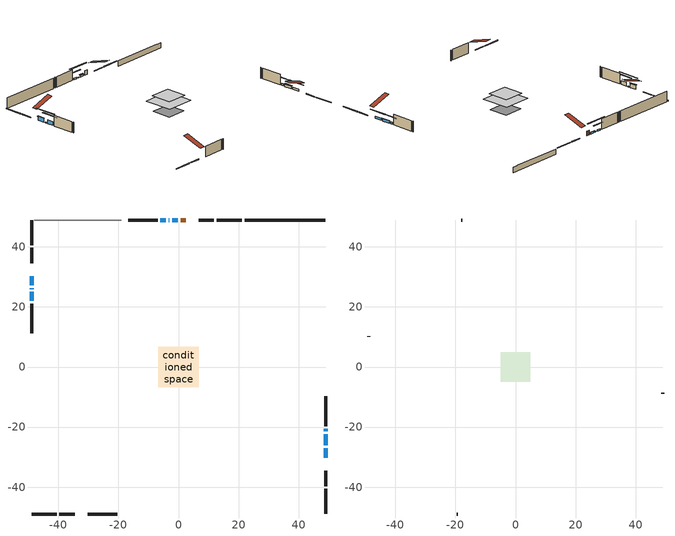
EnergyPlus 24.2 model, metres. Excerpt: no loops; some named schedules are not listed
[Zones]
conditioned space
 floor outside (Floor1 construction): -1.49,-1.49 -1.49,1.49 1.49,1.49 1.49,-1.49 z0.61
 floor adiabatic (AdiabaticFloorConstruction): -6.71,-6.71 -6.71,6.71 6.71,6.71 6.71,-6.71 z3.05
 floor foundation (Slab1 construction): -4.63,-4.63 -4.63,4.63 4.63,4.63 4.63,-4.63 z-1.83
 wall outside (RimJoist1 construction): 21.06,48.94 12.72,48.94 / -48.94,-48.94 -40.59,-48.94 / -48.94,48.94 -48.94,40.59 / 48.94,-48.94 48.94,-40.59 z0.61:0.91
 wall outside (RimJoist2 construction): 11.79,48.94 6.74,48.94 / -39.66,-48.94 -34.61,-48.94 / -48.94,39.66 -48.94,34.61 / 48.94,-39.66 48.94,-34.61 z0.61:0.91
 wall outside (AdiabaticWallConstruction 1): 2.39,48.94 0.74,48.94 z0.61:2.64
 wall outside (AdiabaticWallConstruction): 48.94,-30.26 48.94,-27.04 / 48.94,-21.39 48.94,-20.58 z0.61:1.57; 48.94,-26.11 48.94,-22.32 z0.61:1.74; -0.18,48.94 -2.08,48.94 z0.61:1.36; -48.94,30.26 -48.94,27.14 z0.61:2.46; -3,48.94 -3.3,48.94 / -48.94,26.21 -48.94,25.91 z0.61:0.96; -4.22,48.94 -6.03,48.94 z0.61:1.32; -48.94,24.99 -48.94,22.02 z0.61:2.37
 wall outside (Wall1 construction): -6.95,48.94 -16.8,48.94 / -30.26,-48.94 -20.41,-48.94 / -48.94,21.09 -48.94,11.24 / 48.94,-19.65 48.94,-9.8 z0.61:5.49
 wall foundation (FoundationWall1 construction): 21.99,48.94,-1.83 21.99,48.94,0.61 46.24,48.94,0.61 46.24,48.94,0.54 48.94,48.94,0.54 48.94,48.94,-1.83
 wall adiabatic (Wall4 construction): -18.98,48.94 -48.01,48.94 z0.61:5.49
 window (WindowConstruction): 48.94,-30.26 48.94,-27.04 z0.61:1.57
 window (WindowConstruction 4): 48.94,-26.11 48.94,-22.32 z0.61:1.73
 window (WindowConstruction 5): -0.18,48.94 -2.08,48.94 z0.61:1.36
 window (WindowConstruction 6): -48.94,30.26 -48.94,27.14 z0.61:2.46
 window (WindowConstruction 7): -3.01,48.94 -3.29,48.94 z0.61:0.95
 window (WindowConstruction 8): -48.94,26.21 -48.94,25.92 z0.61:0.95
 window (WindowConstruction 1): 48.94,-21.39 48.94,-20.58 z0.61:1.57
 window (WindowConstruction 2): -4.22,48.94 -6.02,48.94 z0.61:1.32
 window (WindowConstruction 3): -48.94,24.99 -48.94,22.02 z0.61:2.37
 door (Door): 2.38,48.94 0.74,48.94 z0.61:2.64
 ceiling adiabatic (AdiabaticFloorConstruction): 6.71,-6.71 6.71,6.71 -6.71,6.71 -6.71,-6.71 z3.05
attic - vented
 floor to conditioned space (Floor2 construction Reversed): -4.86,-4.86 -4.86,4.86 4.86,4.86 4.86,-4.86 z5.49
 wall outside (Wall3 construction): -17.73,48.94 -18.05,48.94 / -19.48,-48.94 -19.16,-48.94 / -48.94,10.31 -48.94,10 / 48.94,-8.87 48.94,-8.56 z0.61:5.49
 roof outside (Roof1 construction): 3.31,48.94,5.49 3.31,39.47,8.64 5.81,39.47,8.64 5.81,48.94,5.49; -31.19,-48.94,5.49 -31.19,-39.47,8.64 -33.68,-39.47,8.64 -33.68,-48.94,5.49; -48.94,31.19,5.49 -39.47,31.19,8.64 -39.47,33.68,8.64 -48.94,33.68,5.49; 48.94,-31.19,5.49 39.47,-31.19,8.64 39.47,-33.68,8.64 48.94,-33.68,5.49
shading: 48.94,-24.4 48.94,-32.9 49.35,-32.9 49.35,-24.4 z4.21; 48.94,-22.12 48.94,-26.31 49.35,-26.31 49.35,-22.12 z1.94; -2.28,48.94 0.02,48.94 0.02,49.35 -2.28,49.35 z1.56; -48.94,26.94 -48.94,30.46 -49.35,30.46 -49.35,26.94 z2.66; -8.37,48.94 2.08,48.94 2.08,49.35 -8.37,49.35 z6.04; -48.94,20.84 -48.94,31.29 -49.35,31.29 -49.35,20.84 z6.04; 48.94,-17.94 48.94,-24.03 49.35,-24.03 49.35,-17.94 z4.21; -8.66,48.94 -1.58,48.94 -1.58,49.35 -8.66,49.35 z3.96; -48.94,19.38 -48.94,27.63 -49.35,27.63 -49.35,19.38 z5.01
[Building]
Building 1: Terrain=Suburbs
[Site:Location]
Toronto City Centre_ON: Latitude {deg}=43.63; Longitude {deg}=-79.39; Time Zone {hr}=-5; Elevation {m}=77; Keep Site Location Information=Yes
[Site:GroundTemperature:Shallow]
5.01852, 3.26908, 3.12898, 3.95918, 7.29196, 10.6092, 13.4851, 15.3069, 15.4617, 13.9799, 11.1774, 7.9619
[Site:WaterMainsTemperature]
Calculation Method=Schedule; Temperature Schedule=mains temperature schedule
[Material] Roughness=Rough; Thermal Absorptance=0.9
Name | Thickness {m} | Conductivity {W/m-K} | Density {kg/m3} | Specific Heat {J/kg-K} | Solar Absorptance | Visible Absorptance
asphalt or fiberglass shingles | 0.00635 | 0.162714 | 1121.4 | 1465.45 | 0.4 | 0.4
ceiling loosefill ins | 0.338667 | 0.0480833 | 16.02 | 1046.75 | 0.7 | 0.7
ceiling stud and cavity | 0.1397 | 0.843984 | 65.682 | 1177.47 | 0.7 | 0.7
concrete 4.0 in. | 0.1016 | 1.803125 | 2242.8 | 837.4 | 0.7 | 0.7
concrete 8.0 in. | 0.2032 | 1.803125 | 2242.8 | 837.4 | 0.7 | 0.7
door material | 0.04445 | 0.053851 | 512.64 | 1214.23 | 0.7 | 0.7
exterior vertical ins | 0.0460229 | 0.029427 | 32.04 | 1214.23 | 0.7 | 0.7
floor covering | 0.0127 | 0.0433444 | 54.468 | 1339.84 | 0.6 | 0.6
floor rigid ins; rim joist rigid ins | 0.051816 | 0.029427 | 32.04 | 1214.23 | 0.7 | 0.7
floor rigid ins 1; wall rigid ins | 0.512978 | 0.029427 | 32.04 | 1214.23 | 0.7 | 0.7
floor stud and cavity | 0.1397 | 0.161519 | 92.3553 | 1139.71 | 0.7 | 0.7
floor stud and cavity 1 | 0.1397 | 1.75129 | 37.0049 | 1207.88 | 0.7 | 0.7
furniture material conditioned space 1 | 0.1524 | 0.115458 | 640.8 | 1214.23 | 0.6 | 0.6
gypsum board | 0.0127 | 0.160291 | 801 | 837.4 | 0.6 | 0.6
gypsum board 1 | 0.0127 | 0.160291 | 801 | 837.4 | 0.7 | 0.7
osb sheathing 0.5 in. | 0.0127 | 0.115458 | 512.64 | 1214.23 | 0.7 | 0.7
osb sheathing 0.5 in. 1 | 0.0127 | 0.115458 | 512.64 | 1214.23 | 0.4 | 0.4
osb sheathing 0.75 in. | 0.01905 | 0.115458 | 512.64 | 1214.23 | 0.7 | 0.7
osb sheathing 2.0 in. | 0.0508 | 0.115458 | 512.64 | 1214.23 | 0.7 | 0.7
rim joist stud and cavity | 0.0508 | 0.0405436 | 125.044 | 1163.47 | 0.6 | 0.6
rim joist stud and cavity 1 | 0.0508 | 0.0293615 | 125.044 | 1163.47 | 0.6 | 0.6
wall stud and cavity | 0.1397 | 0.0803833 | 139.0536 | 1170.24 | 0.7 | 0.7
wall stud and cavity 1 | 0.0889 | 6.9971 | 50.32683 | 1063.81 | 0.6 | 0.6
wall stud and cavity 2 | 0.1397 | 0.0734923 | 139.0536 | 1170.24 | 0.7 | 0.7
wall stud and cavity 3 | 0.0889 | 0.380278 | 52.3479 | 1209.89 | 0.7 | 0.7
wall stud and cavity 4 | 0.0889 | 0.391764 | 83.0341 | 1211.67 | 0.7 | 0.7
wood siding | 0.0254 | 0.102417 | 544.68 | 1172.36 | 0.4 | 0.4
wood siding 1 | 0.00254 | 0.102417 | 544.68 | 1172.36 | 0.4 | 0.4
wood siding 2; wood siding 3; wood siding 4 | 0.0254 | 0.102417 | 544.68 | 1172.36 | 0.7 | 0.7
[WindowMaterial:SimpleGlazingSystem]
Name | U-Factor {W/m2-K} | Solar Heat Gain Coefficient
WindowMaterial | 2.51308 | 0.59
WindowMaterial 1 | 6.680167 | 0.63
WindowMaterial 2 | 2.59371 | 0.55
WindowMaterial 3 | 2.38987 | 0.64
WindowMaterial 4 | 2.47504 | 0.61
WindowMaterial 5 | 2.57895 | 0.56
WindowMaterial 6 | 2.381921 | 0.65
WindowMaterial 7 | 7.32576 | 0.6
[Construction]
AdiabaticFloorConstruction: floor stud and cavity 1, floor rigid ins 1, osb sheathing 0.75 in., floor covering
AdiabaticWallConstruction: wood siding 3, wall rigid ins, wall stud and cavity 3, gypsum board
AdiabaticWallConstruction 1: wood siding 4, wall rigid ins, wall stud and cavity 3, gypsum board
Door: door material
Floor1 construction: floor stud and cavity, floor rigid ins, osb sheathing 0.75 in., floor covering
Floor2 construction Reversed: gypsum board, ceiling stud and cavity, ceiling loosefill ins
FoundationWall1 construction: concrete 8.0 in., gypsum board 1
furniture construction conditioned space 1: furniture material conditioned space 1
PartitionWallConstruction: gypsum board, wall stud and cavity 4, gypsum board
RimJoist1 construction: wood siding 2, rim joist rigid ins, osb sheathing 2.0 in., rim joist stud and cavity
RimJoist2 construction: wood siding 2, osb sheathing 2.0 in., rim joist stud and cavity 1
Roof1 construction: asphalt or fiberglass shingles
Slab1 construction: concrete 4.0 in.
Wall1 construction: wood siding, osb sheathing 0.5 in., wall stud and cavity, gypsum board
Wall3 construction: wood siding 1, wall stud and cavity 1
Wall4 construction: osb sheathing 0.5 in. 1, wall stud and cavity 2, gypsum board
WindowConstruction: WindowMaterial
WindowConstruction 1: WindowMaterial 1
WindowConstruction 2: WindowMaterial 2
WindowConstruction 3: WindowMaterial 3
WindowConstruction 4: WindowMaterial 4
WindowConstruction 5: WindowMaterial 5
WindowConstruction 6: WindowMaterial 6
WindowConstruction 7; WindowConstruction 8: WindowMaterial 7
[Zone] Multiplier=1; Part of Total Floor Area=Yes
Name | Volume {m3}
attic - vented | 48.4783
conditioned space | 648.3
[Space]
Name | Zone | Volume {m3}
attic - vented 1 | attic - vented | 48.4783
conditioned space 1 | conditioned space | 648.3
[ZoneInfiltration:EffectiveLeakageArea]
infil attic - vented 1: Zone or Space=attic - vented 1; Schedule=Always On Discrete; Effective Air Leakage Area {cm2}=3982.32; Stack Coefficient=0.000558689; Wind Coefficient=1.597e-05
[ZoneMixing]
whole house fan mix: Zone or Space=attic - vented; Schedule=Always On Continuous; Design Flow Rate Calculation Method=Flow/Zone; Design Flow Rate {m3/s}=0; Source Zone or Space=conditioned space
[SurfaceProperty:ExposedFoundationPerimeter]
Slab1: Exposed Perimeter Calculation Method=TotalExposedPerimeter; Total Exposed Perimeter {m}=26.944
[InternalMass] Zone or ZoneList=conditioned space; Space or SpaceList=conditioned space 1
Name | Construction | Surface Area {m2}
furniture mass conditioned space 1 | furniture construction conditioned space 1 | 109.912
partition wall mass | PartitionWallConstruction | 274.78
[Lights]
interior lighting: Zone or ZoneList or Space or SpaceList=conditioned space 1; Schedule=interior lighting schedule; Design Level Calculation Method=LightingLevel; Lighting Level {W}=343.2; Return Air Fraction=0; Fraction Radiant=0.6; Fraction Visible=0.2; Fraction Replaceable=1
[People]
occupants: Zone or ZoneList or Space or SpaceList=conditioned space 1; Number of People Schedule=occupants schedule; Number of People Calculation Method=People; Number of People=3; Fraction Radiant=0.314171; Sensible Heat Fraction=0.56303; Activity Level Schedule=occupants activity schedule; Carbon Dioxide Generation Rate {m3/s-W}=0; Enable ASHRAE 55 Comfort Warnings=No; Mean Radiant Temperature Calculation Type=EnclosureAveraged
[ElectricEquipment] Zone or ZoneList or Space or SpaceList=conditioned space 1; Design Level Calculation Method=EquipmentLevel
Name | Schedule | Design Level {W} | Fraction Latent | Fraction Radiant | Fraction Lost
clothes dryer | clothes dryer schedule | 140.772 | 0.015 | 0.081 | 0.85
clothes washer | clothes washer schedule | 32.1985 | 0.03 | 0.162 | 0.7
cooking range | cooking range schedule | 208.969 | 0.08 | 0.432 | 0.2
dishwasher | dishwasher schedule | 66.8632 | 0.3 | 0.18 | 0.4
fridge | fridge schedule | 72.9452 | 0 | 0.6 | 0
mech vent bath fan 0 | mech vent bath fan 0 schedule | 50.2 | 0 | 0 | 1
mech vent bath fan 1 | mech vent bath fan 1 schedule | 50.2 | 0 | 0 | 1
mech vent bath fan 2 | mech vent bath fan 2 schedule | 50.2 | 0 | 0 | 1
mech vent bath fan 3 | mech vent bath fan 3 schedule | 50.2 | 0 | 0 | 1
mech vent house fan | mech vent house fan schedule | 0 | 0 | 0 | 1
mech vent house fan cfis | mech vent house fan cfis schedule | 0 | 0 | 0 | 0
mech vent range fan 0 | mech vent range fan 0 schedule | 57 | 0 | 0 | 1
misc plug loads | misc plug loads schedule | 494.7 | 0.045 | 0.513 | 0.1
whole house fan | Always On Discrete | 0 | 0 | 0 | 1
[OtherEquipment] Zone or ZoneList or Space or SpaceList=conditioned space 1; Design Level Calculation Method=EquipmentLevel
Name | Fuel Type | Schedule | Design Level {W} | Fraction Latent | Fraction Radiant | Fraction Lost
clothes dryer 1 | Electricity | clothes dryer schedule | 0 | 0.015 | 0.081 | 0.85
cooking range 1 | Electricity | cooking range schedule | 0 | 0.08 | 0.432 | 0.2
general water use latent | None | general water use schedule | 59.3978 | 1 | 0 | 0
general water use sensible | None | general water use schedule | -58.539 | 0 | 0.6 | 0
mech vent house fan latent load | None | Always On Discrete | 0 | 1 | 0 | 0
mech vent house fan sensible load | None | Always On Discrete | 0 | 0 | 0 | 0
water heater energy adjustment1 | NaturalGas | Always On Discrete | 0.01 | 0 | 0 | 1
[ZoneInfiltration:DesignFlowRate] Zone or ZoneList or Space or SpaceList=conditioned space 1; Schedule=Always On Discrete; Design Flow Rate Calculation Method=Flow/Zone; Design Flow Rate {m3/s}=0
infil flow; natural vent flow; whole house fan flow
[AvailabilityManager:Scheduled]
central ac and furnace airloop Availability Manager: Schedule=Always On Discrete
[Foundation:Kiva]
Foundation Kiva 1: Initial Indoor Air Temperature {C}=18; Wall Height Above Grade {m}=0.609996; Wall Depth Below Slab {m}=0.2032; Custom Block Material Name 1=exterior vertical ins; Custom Block Depth 1 {m}=2.43998; Custom Block X Position 1 {m}=0.2159; Custom Block Z Position 1 {m}=0
[Foundation:Kiva:Settings]
Soil Conductivity {W/m-K}=0.849921; Soil Density {kg/m3}=1842.3; Soil Specific Heat {J/kg-K}=418.7; Ground Solar Absorptivity=0.9; Ground Thermal Absorptivity=0.9; Ground Surface Roughness {m}=0.03; Far-Field Width {m}=40; Deep-Ground Boundary Condition=ZeroFlux; Deep-Ground Depth {m}=40; Minimum Cell Dimension {m}=0.2; Maximum Cell Growth Coefficient=3; Simulation Timestep=Timestep
[Exterior:Lights]
exterior lighting: Schedule=exterior lighting schedule; Design Level {W}=75.6
[EnergyManagementSystem:GlobalVariable]
central_ac_and_furnace_airloop_Fan_RTF
infil_program_Qfan
infil_program_Qinf
natural_vent_program_Qnv
natural_vent_program_Qwhf
[EnergyManagementSystem:Sensor]
Name | Output:Variable or Output:Meter Index Key | Output:Variable or Output:Meter
airflow_gain | infil flow | Infiltration Sensible Heat Gain Energy
airflow_gain_1 | natural vent flow | Infiltration Sensible Heat Gain Energy
airflow_gain_2 | whole house fan flow | Infiltration Sensible Heat Gain Energy
airflow_loss | infil flow | Infiltration Sensible Heat Loss Energy
airflow_loss_1 | natural vent flow | Infiltration Sensible Heat Loss Energy
airflow_loss_2 | whole house fan flow | Infiltration Sensible Heat Loss Energy
clg_load_cond |  | Cooling:EnergyTransfer:Zone:CONDITIONED SPACE
clg_sp_s; clg_sp_s_1 | cooling setpoint | Schedule Value
clothes_dryer_exhaust_0_sch_s | clothes dryer exhaust 0 schedule | Schedule Value
cool_season | cooling season schedule | Schedule Value
htg_load_cond |  | Heating:EnergyTransfer:Zone:CONDITIONED SPACE
htg_sp_s; htg_sp_s_1 | heating setpoint | Schedule Value
ig_ee_conv | clothes dryer | Electric Equipment Convective Heating Energy
ig_ee_conv_2 | cooking range | Electric Equipment Convective Heating Energy
ig_ee_conv_4 | fridge | Electric Equipment Convective Heating Energy
ig_ee_conv_5 | misc plug loads | Electric Equipment Convective Heating Energy
ig_ee_conv_6 | whole house fan | Electric Equipment Convective Heating Energy
ig_ee_rad | clothes dryer | Electric Equipment Radiant Heating Energy
ig_ee_rad_2 | cooking range | Electric Equipment Radiant Heating Energy
ig_ee_rad_4 | fridge | Electric Equipment Radiant Heating Energy
ig_ee_rad_5 | misc plug loads | Electric Equipment Radiant Heating Energy
ig_ee_rad_6 | whole house fan | Electric Equipment Radiant Heating Energy
ig_lgt_conv | interior lighting | Lights Convective Heating Energy
ig_lgt_rad | interior lighting | Lights Radiant Heating Energy
ig_lgt_vis | interior lighting | Lights Visible Radiation Heating Energy
ig_oe_conv | clothes dryer 1 | Other Equipment Convective Heating Energy
ig_oe_conv_1 | cooking range 1 | Other Equipment Convective Heating Energy
ig_oe_conv_2 | general water use latent | Other Equipment Convective Heating Energy
ig_oe_conv_3 | general water use sensible | Other Equipment Convective Heating Energy
ig_oe_conv_4 | water heater energy adjustment1 | Other Equipment Convective Heating Energy
ig_oe_rad | clothes dryer 1 | Other Equipment Radiant Heating Energy
ig_oe_rad_1 | cooking range 1 | Other Equipment Radiant Heating Energy
ig_oe_rad_2 | general water use latent | Other Equipment Radiant Heating Energy
ig_oe_rad_3 | general water use sensible | Other Equipment Radiant Heating Energy
ig_oe_rad_4 | water heater energy adjustment1 | Other Equipment Radiant Heating Energy
ig_ppl_conv | occupants | People Convective Heating Energy
ig_ppl_rad | occupants | People Radiant Heating Energy
im_conv | furniture mass conditioned space 1 | Surface Inside Face Convection Heat Gain Energy
im_conv_1 | partition wall mass | Surface Inside Face Convection Heat Gain Energy
im_ig | furniture mass conditioned space 1 | Surface Inside Face Internal Gains Radiation Heat Gain Energy
im_ig_1 | partition wall mass | Surface Inside Face Internal Gains Radiation Heat Gain Energy
im_lgt | furniture mass conditioned space 1 | Surface Inside Face Lights Radiation Heat Gain Energy
im_lgt_1 | partition wall mass | Surface Inside Face Lights Radiation Heat Gain Energy
im_sol | furniture mass conditioned space 1 | Surface Inside Face Solar Radiation Heat Gain Energy
im_sol_1 | partition wall mass | Surface Inside Face Solar Radiation Heat Gain Energy
im_surf | furniture mass conditioned space 1 | Surface Inside Face Net Surface Thermal Radiation Heat Gain Energy
im_surf_1 | partition wall mass | Surface Inside Face Net Surface Thermal Radiation Heat Gain Energy
mech_vent_bath_fan_0_sch_s | mech vent bath fan 0 schedule | Schedule Value
mech_vent_bath_fan_1_sch_s | mech vent bath fan 1 schedule | Schedule Value
mech_vent_bath_fan_2_sch_s | mech vent bath fan 2 schedule | Schedule Value
mech_vent_bath_fan_3_sch_s | mech vent bath fan 3 schedule | Schedule Value
mech_vent_range_fan_0_sch_s | mech vent range fan 0 schedule | Schedule Value
mv_conv | mech vent bath fan 0 | Electric Equipment Convective Heating Energy
mv_conv_1 | mech vent bath fan 1 | Electric Equipment Convective Heating Energy
mv_conv_2 | mech vent bath fan 2 | Electric Equipment Convective Heating Energy
mv_conv_3 | mech vent bath fan 3 | Electric Equipment Convective Heating Energy
mv_conv_4 | mech vent house fan | Electric Equipment Convective Heating Energy
mv_conv_5 | mech vent house fan cfis | Electric Equipment Convective Heating Energy
mv_conv_6 | mech vent range fan 0 | Electric Equipment Convective Heating Energy
mv_conv_7 | mech vent house fan latent load | Other Equipment Convective Heating Energy
mv_conv_8 | mech vent house fan sensible load | Other Equipment Convective Heating Energy
mv_rad | mech vent bath fan 0 | Electric Equipment Radiant Heating Energy
mv_rad_1 | mech vent bath fan 1 | Electric Equipment Radiant Heating Energy
mv_rad_2 | mech vent bath fan 2 | Electric Equipment Radiant Heating Energy
mv_rad_3 | mech vent bath fan 3 | Electric Equipment Radiant Heating Energy
mv_rad_4 | mech vent house fan | Electric Equipment Radiant Heating Energy
mv_rad_5 | mech vent house fan cfis | Electric Equipment Radiant Heating Energy
mv_rad_6 | mech vent range fan 0 | Electric Equipment Radiant Heating Energy
mv_rad_7 | mech vent house fan latent load | Other Equipment Radiant Heating Energy
mv_rad_8 | mech vent house fan sensible load | Other Equipment Radiant Heating Energy
natural_vent_s | natural vent schedule | Schedule Value
out_pb_s |  | Site Outdoor Air Barometric Pressure
out_wt_s |  | Site Outdoor Air Humidity Ratio
site_vw_s |  | Site Wind Speed
ss_back_out | Window1 | Surface Window Shortwave from Zone Back Out Window Heat Transfer Rate
ss_back_out_1 | Window11 | Surface Window Shortwave from Zone Back Out Window Heat Transfer Rate
ss_back_out_2 | Window15 | Surface Window Shortwave from Zone Back Out Window Heat Transfer Rate
ss_back_out_3 | Window18 | Surface Window Shortwave from Zone Back Out Window Heat Transfer Rate
ss_back_out_4 | Window20 | Surface Window Shortwave from Zone Back Out Window Heat Transfer Rate
ss_back_out_5 | Window21 | Surface Window Shortwave from Zone Back Out Window Heat Transfer Rate
ss_back_out_6 | Window5 | Surface Window Shortwave from Zone Back Out Window Heat Transfer Rate
ss_back_out_7 | Window6 | Surface Window Shortwave from Zone Back Out Window Heat Transfer Rate
ss_back_out_8 | Window9 | Surface Window Shortwave from Zone Back Out Window Heat Transfer Rate
ss_conv | Door1 | Surface Inside Face Convection Heat Gain Energy
ss_conv_1 | Window1 | Surface Inside Face Convection Heat Gain Energy
ss_conv_2 | Window11 | Surface Inside Face Convection Heat Gain Energy
ss_conv_3 | Window15 | Surface Inside Face Convection Heat Gain Energy
ss_conv_4 | Window18 | Surface Inside Face Convection Heat Gain Energy
ss_conv_5 | Window20 | Surface Inside Face Convection Heat Gain Energy
ss_conv_6 | Window21 | Surface Inside Face Convection Heat Gain Energy
ss_conv_7 | Window5 | Surface Inside Face Convection Heat Gain Energy
ss_conv_8 | Window6 | Surface Inside Face Convection Heat Gain Energy
ss_conv_9 | Window9 | Surface Inside Face Convection Heat Gain Energy
ss_ig | Door1 | Surface Inside Face Internal Gains Radiation Heat Gain Energy
ss_ig_1 | Window1 | Surface Inside Face Internal Gains Radiation Heat Gain Energy
ss_ig_2 | Window11 | Surface Inside Face Internal Gains Radiation Heat Gain Energy
ss_ig_3 | Window15 | Surface Inside Face Internal Gains Radiation Heat Gain Energy
ss_ig_4 | Window18 | Surface Inside Face Internal Gains Radiation Heat Gain Energy
ss_ig_5 | Window20 | Surface Inside Face Internal Gains Radiation Heat Gain Energy
ss_ig_6 | Window21 | Surface Inside Face Internal Gains Radiation Heat Gain Energy
ss_ig_7 | Window5 | Surface Inside Face Internal Gains Radiation Heat Gain Energy
ss_ig_8 | Window6 | Surface Inside Face Internal Gains Radiation Heat Gain Energy
ss_ig_9 | Window9 | Surface Inside Face Internal Gains Radiation Heat Gain Energy
ss_lgt | Door1 | Surface Inside Face Lights Radiation Heat Gain Energy
ss_sol | Door1 | Surface Inside Face Solar Radiation Heat Gain Energy
ss_surf | Door1 | Surface Inside Face Net Surface Thermal Radiation Heat Gain Energy
ss_surf_1 | Window1 | Surface Inside Face Net Surface Thermal Radiation Heat Gain Energy
ss_surf_2 | Window11 | Surface Inside Face Net Surface Thermal Radiation Heat Gain Energy
ss_surf_3 | Window15 | Surface Inside Face Net Surface Thermal Radiation Heat Gain Energy
ss_surf_4 | Window18 | Surface Inside Face Net Surface Thermal Radiation Heat Gain Energy
ss_surf_5 | Window20 | Surface Inside Face Net Surface Thermal Radiation Heat Gain Energy
ss_surf_6 | Window21 | Surface Inside Face Net Surface Thermal Radiation Heat Gain Energy
ss_surf_7 | Window5 | Surface Inside Face Net Surface Thermal Radiation Heat Gain Energy
ss_surf_8 | Window6 | Surface Inside Face Net Surface Thermal Radiation Heat Gain Energy
ss_surf_9 | Window9 | Surface Inside Face Net Surface Thermal Radiation Heat Gain Energy
ss_trans_in | Window1 | Surface Window Transmitted Solar Radiation Rate
ss_trans_in_1 | Window11 | Surface Window Transmitted Solar Radiation Rate
ss_trans_in_2 | Window15 | Surface Window Transmitted Solar Radiation Rate
ss_trans_in_3 | Window18 | Surface Window Transmitted Solar Radiation Rate
ss_trans_in_4 | Window20 | Surface Window Transmitted Solar Radiation Rate
ss_trans_in_5 | Window21 | Surface Window Transmitted Solar Radiation Rate
ss_trans_in_6 | Window5 | Surface Window Transmitted Solar Radiation Rate
ss_trans_in_7 | Window6 | Surface Window Transmitted Solar Radiation Rate
ss_trans_in_8 | Window9 | Surface Window Transmitted Solar Radiation Rate
ss_trans_out | Window1 | Surface Inside Face Initial Transmitted Diffuse Transmitted Out Window Solar Radiation Rate
ss_trans_out_1 | Window11 | Surface Inside Face Initial Transmitted Diffuse Transmitted Out Window Solar Radiation Rate
ss_trans_out_2 | Window15 | Surface Inside Face Initial Transmitted Diffuse Transmitted Out Window Solar Radiation Rate
ss_trans_out_3 | Window18 | Surface Inside Face Initial Transmitted Diffuse Transmitted Out Window Solar Radiation Rate
ss_trans_out_4 | Window20 | Surface Inside Face Initial Transmitted Diffuse Transmitted Out Window Solar Radiation Rate
ss_trans_out_5 | Window21 | Surface Inside Face Initial Transmitted Diffuse Transmitted Out Window Solar Radiation Rate
ss_trans_out_6 | Window5 | Surface Inside Face Initial Transmitted Diffuse Transmitted Out Window Solar Radiation Rate
ss_trans_out_7 | Window6 | Surface Inside Face Initial Transmitted Diffuse Transmitted Out Window Solar Radiation Rate
ss_trans_out_8 | Window9 | Surface Inside Face Initial Transmitted Diffuse Transmitted Out Window Solar Radiation Rate
s_conv | Floor1 | Surface Inside Face Convection Heat Gain Energy
s_conv_1 | Floor2 | Surface Inside Face Convection Heat Gain Energy
s_conv_10 | RimJoist2:180 | Surface Inside Face Convection Heat Gain Energy
s_conv_11 | RimJoist2:270 | Surface Inside Face Convection Heat Gain Energy
s_conv_12 | RimJoist2:90 | Surface Inside Face Convection Heat Gain Energy
s_conv_13 | Slab1 | Surface Inside Face Convection Heat Gain Energy
s_conv_14 | Wall1:0 | Surface Inside Face Convection Heat Gain Energy
s_conv_15 | Wall1:180 | Surface Inside Face Convection Heat Gain Energy
s_conv_16 | Wall1:270 | Surface Inside Face Convection Heat Gain Energy
s_conv_17 | Wall1:90 | Surface Inside Face Convection Heat Gain Energy
s_conv_18 | Wall4 | Surface Inside Face Convection Heat Gain Energy
s_conv_2 | FoundationWall1 | Surface Inside Face Convection Heat Gain Energy
s_conv_3 | inferred conditioned ceiling | Surface Inside Face Convection Heat Gain Energy
s_conv_4 | inferred conditioned floor | Surface Inside Face Convection Heat Gain Energy
s_conv_5 | RimJoist1:0 | Surface Inside Face Convection Heat Gain Energy
s_conv_6 | RimJoist1:180 | Surface Inside Face Convection Heat Gain Energy
s_conv_7 | RimJoist1:270 | Surface Inside Face Convection Heat Gain Energy
s_conv_8 | RimJoist1:90 | Surface Inside Face Convection Heat Gain Energy
s_conv_9 | RimJoist2:0 | Surface Inside Face Convection Heat Gain Energy
